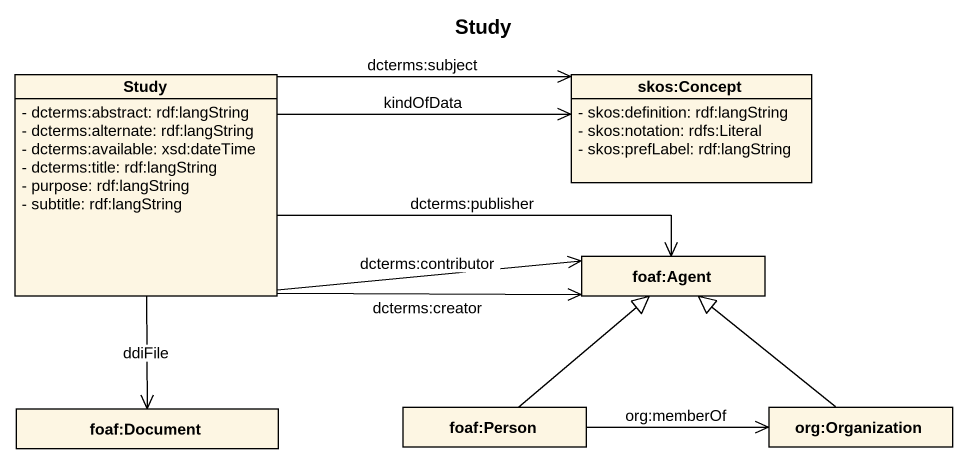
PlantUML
@startuml
title Study
hide circle
hide empty members
skinparam classAttributeIconSize 0
class Study {
  - dcterms:abstract: rdf:langString
  - dcterms:alternate: rdf:langString
  - dcterms:available: xsd:dateTime
  - dcterms:title: rdf:langString
  - purpose: rdf:langString
  - subtitle: rdf:langString
}
class "skos:Concept" as skos_Concept {
  - skos:definition: rdf:langString
  - skos:notation: rdfs:Literal
  - skos:prefLabel: rdf:langString
}
class "foaf:Agent" as foaf_Agent
class "foaf:Document" as foaf_Document
class "foaf:Person" as foaf_Person
class "org:Organization" as org_Organization
Study -right-> skos_Concept : kindOfData
Study -right-> skos_Concept : dcterms:subject
Study -right-> foaf_Agent : dcterms:creator
Study -right-> foaf_Agent : dcterms:publisher
Study -right-> foaf_Agent : dcterms:contributor
Study --> foaf_Document : ddiFile
foaf_Person -up-|> foaf_Agent
foaf_Person -right-> org_Organization : org:memberOf
org_Organization -up-|> foaf_Agent
@enduml
